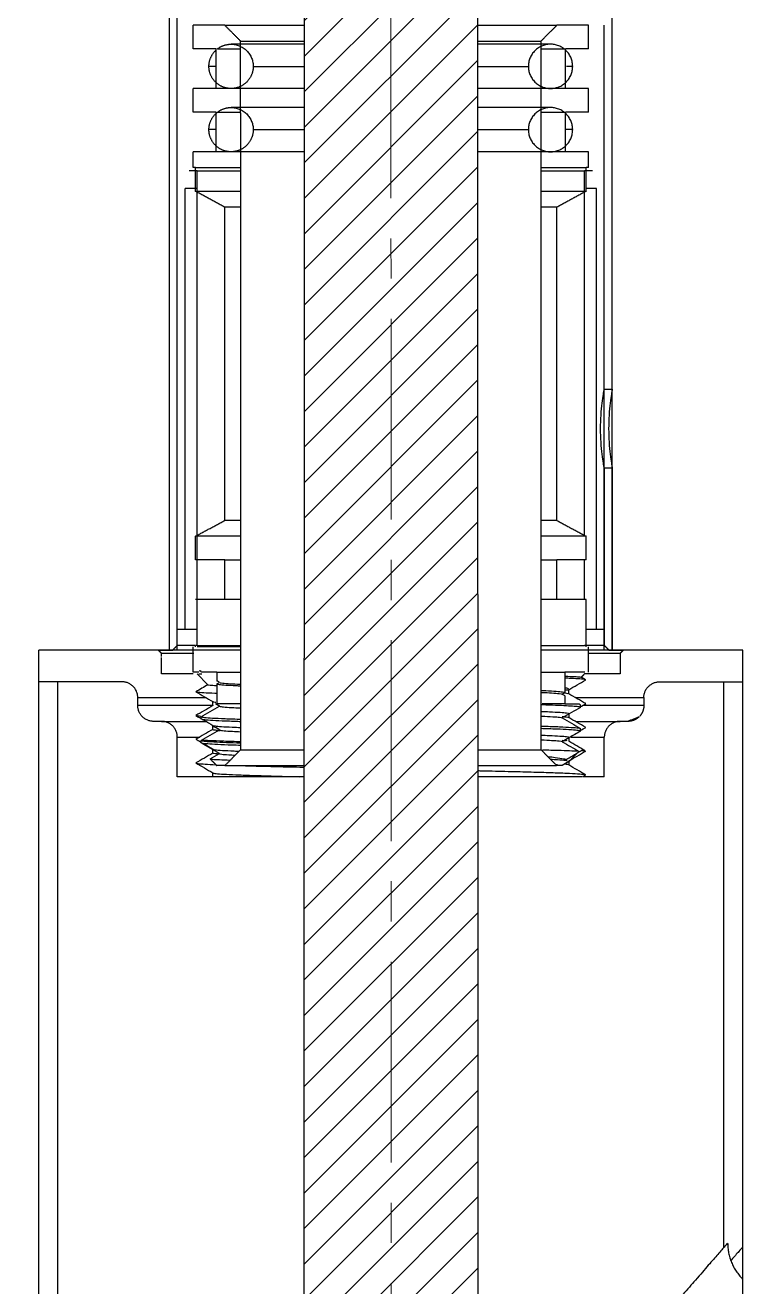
# Model space of a CAD drawing. Header units: millimetres. Extents: x 5775 to 7118, y 2756 to 3596.
# Drawn here: x 7000.8 to 7046.2, y 3118.1 to 3197.8 of the extents above; entities that cross this region are included whole.
import ezdxf

# ---------------------------------------------------------------- set-up
doc = ezdxf.new("R2010")
doc.units = ezdxf.units.MM
doc.linetypes.add('CENTERX2', pattern=[20.32, 12.7, -2.54, 2.54, -2.54])
doc.layers.add('CENTER', color=1, linetype='CENTERX2', lineweight=15)
doc.layers.add('HATCH', color=5, linetype='Continuous')

msp = doc.modelspace()

# ---------------------------------------------------------------- hatches: boundary and pattern name
at = {"layer": 'HATCH', "true_color": 0xed1f24}
h = msp.add_hatch(dxfattribs=at)
h.set_pattern_fill('ANSI31', color=240, scale=0.5)
h.set_pattern_definition([(45, (2875.3092, 107.8626), (-1.122532, 1.122532), [])])
edge = h.paths.add_edge_path()
edge.add_spline(control_points=[(6830.942, 3343.46), (6829.305, 3343.62), (6827.669, 3343.781), (6826.032, 3343.941)], knot_values=[0.02082, 0.02082, 0.02082, 0.02082, 1, 1, 1, 1], weights=[1, 1, 1, 1], degree=3, periodic=0)
edge.add_spline(control_points=[(6826.032, 3343.941), (6826.078, 3344.172), (6826.123, 3344.403), (6826.168, 3344.634), (6826.169, 3344.639), (6826.17, 3344.643), (6826.171, 3344.648)], knot_values=[571.383493, 571.383493, 571.383493, 571.383493, 572.025144, 572.025144, 572.025144, 572.037717, 572.037717, 572.037717, 572.037717], weights=[1, 1, 1, 1, 1, 1, 1], degree=3, periodic=0)
edge.add_spline(control_points=[(6826.171, 3344.648), (6826.228, 3344.939), (6826.287, 3345.231), (6827.067, 3349.02), (6827.984, 3352.494), (6830.206, 3359.339), (6831.51, 3362.704), (6834.784, 3369.939), (6836.841, 3373.771), (6840.27, 3379.254), (6841.47, 3381.039), (6843.978, 3384.513), (6845.284, 3386.201), (6847.991, 3389.472), (6849.392, 3391.056), (6852.272, 3394.109), (6853.752, 3395.578), (6856.77, 3398.388), (6858.301, 3399.727), (6862.963, 3403.55), (6866.234, 3405.912), (6873.078, 3410.229), (6876.658, 3412.186), (6884.038, 3415.634), (6887.843, 3417.129), (6895.078, 3419.456), (6898.488, 3420.35), (6905.352, 3421.76), (6908.804, 3422.275), (6913.878, 3422.758), (6915.509, 3422.872), (6918.758, 3423.016), (6920.374, 3423.047), (6923.606, 3423.029), (6925.228, 3422.98), (6929.928, 3422.718), (6933.016, 3422.399), (6941.187, 3421.153), (6946.254, 3419.963), (6956.174, 3416.769), (6961.015, 3414.767), (6970.294, 3410.024), (6974.721, 3407.286), (6982.151, 3401.839), (6985.255, 3399.245), (6989.317, 3395.405), (6990.442, 3394.287), (6994.626, 3389.923), (6997.524, 3386.456), (7002.499, 3379.563), (7004.632, 3376.194), (7008.483, 3369.185), (7010.195, 3365.551), (7013.159, 3358.102), (7014.408, 3354.285), (7016.42, 3346.565), (7017.184, 3342.657), (7018.274, 3334.461), (7018.552, 3330.175), (7018.552, 3325.94)], knot_values=[310.679283, 310.679283, 310.679283, 310.679283, 311.488996, 311.488996, 321.211898, 321.211898, 330.934801, 330.934801, 342.656507, 342.656507, 348.51736, 348.51736, 354.378213, 354.378213, 360.239066, 360.239066, 366.099919, 366.099919, 371.729383, 371.729383, 382.73059, 382.73059, 393.731797, 393.731797, 404.733003, 404.733003, 414.276214, 414.276214, 423.819425, 423.819425, 428.345828, 428.345828, 432.87223, 432.87223, 437.398632, 437.398632, 445.944145, 445.944145, 460.0257, 460.0257, 474.107256, 474.107256, 488.188811, 488.188811, 499.330812, 499.330812, 503.789592, 503.789592, 516.223688, 516.223688, 527.044101, 527.044101, 537.864514, 537.864514, 548.684928, 548.684928, 559.505341, 559.505341, 571.383493, 571.383493, 571.383493, 571.383493], weights=[1, 1, 1, 1, 1, 1, 1, 1, 1, 1, 1, 1, 1, 1, 1, 1, 1, 1, 1, 1, 1, 1, 1, 1, 1, 1, 1, 1, 1, 1, 1, 1, 1, 1, 1, 1, 1, 1, 1, 1, 1, 1, 1, 1, 1, 1, 1, 1, 1, 1, 1, 1, 1, 1, 1, 1, 1, 1, 1, 1], degree=3, periodic=0)
edge.add_spline(control_points=[(7018.552, 3325.94), (7018.423, 3142.163), (7018.423, 3064.502), (7018.423, 2948.402)], knot_values=[310.255033, 310.255033, 310.255033, 310.255033, 310.679283, 310.679283, 310.679283, 310.679283], weights=[1, 1, 1, 1], degree=3, periodic=0)
edge.add_arc((6974.897, 2972.996), 50, 330.51832, 349.84206)
edge.add_arc((6898.755, 2995.139), 129.125, 346.12667, 363.2479)
edge.add_line((7027.673, 3002.455), (7027.505, 3098.374))
edge.add_spline(control_points=[(7027.505, 3098.374), (7027.505, 3098.374), (7027.505, 3098.374), (7027.505, 3098.375)], knot_values=[308.824903, 308.824903, 308.824903, 308.824903, 308.824909, 308.824909, 308.824909, 308.824909], weights=[1, 1, 1, 1], degree=3, periodic=0)
edge.add_spline(control_points=[(7027.505, 3098.375), (7028.261, 3098.374), (7028.841, 3098.374), (7029.422, 3098.374)], knot_values=[307.825713, 307.825713, 307.825713, 307.825713, 308.824903, 308.824903, 308.824903, 308.824903], weights=[1, 1, 1, 1], degree=3, periodic=0)
edge.add_line((7028.529, 3098.374), (7029.423, 3098.374))
edge.add_spline(control_points=[(7029.423, 3098.374), (7029.423, 3098.882), (7029.423, 3099.389), (7029.423, 3099.896)], knot_values=[307.820714, 307.820714, 307.820714, 307.820714, 307.824903, 307.824903, 307.824903, 307.824903], weights=[1, 1, 1, 1], degree=3, periodic=0)
edge.add_spline(control_points=[(7029.423, 3099.896), (7029.532, 3099.934), (7029.644, 3099.967), (7029.837, 3100.01), (7030.412, 3100.067), (7030.429, 3100.067)], knot_values=[3.592814, 3.592814, 3.592814, 3.592814, 4.154151, 4.154151, 4.546622, 4.546622, 4.546622, 4.546622], weights=[1, 1, 1, 1, 1, 1], degree=3, periodic=0)
edge.add_spline(control_points=[(7030.429, 3100.067), (7030.444, 3100.067), (7030.489, 3100.067), (7030.561, 3100.067)], knot_values=[4.546622, 4.546622, 4.546622, 4.546622, 4.905522, 4.905522, 4.905522, 4.905522], weights=[1, 1, 1, 1], degree=3, periodic=0)
edge.add_spline(control_points=[(7030.561, 3100.067), (7032.315, 3100.067), (7034.069, 3100.067), (7035.823, 3100.067)], knot_values=[4.905522, 4.905522, 4.905522, 4.905522, 10.167191, 10.167191, 10.167191, 10.167191], weights=[1, 1, 1, 1], degree=3, periodic=0)
edge.add_spline(control_points=[(7035.823, 3100.067), (7036.409, 3100.067), (7036.823, 3100.481), (7036.823, 3101.067)], knot_values=[10.167191, 10.167191, 10.167191, 10.167191, 11.737987, 11.737987, 11.737987, 11.737987], weights=[1, 0.804738, 0.804738, 1], degree=3, periodic=0)
edge.add_spline(control_points=[(7036.823, 3101.067), (7036.823, 3102.732), (7036.823, 3104.399), (7036.823, 3106.067)], knot_values=[11.737987, 11.737987, 11.737987, 11.737987, 16.733068, 16.733068, 16.733068, 16.733068], weights=[1, 1, 1, 1], degree=3, periodic=0)
edge.add_spline(control_points=[(7036.823, 3106.067), (7034.046, 3106.067), (7031.504, 3106.067), (7029.423, 3106.067)], knot_values=[16.733068, 16.733068, 16.733068, 16.733068, 18.691736, 18.691736, 18.691736, 18.691736], weights=[1, 0.941042, 0.907757, 0.898145], degree=3, periodic=0)
edge.add_spline(control_points=[(7029.423, 3106.067), (7029.423, 3141.826), (7029.418, 3179.891), (7029.352, 3325.94)], knot_values=[307.507101, 307.507101, 307.507101, 307.507101, 307.803647, 307.803647, 307.803647, 307.803647], weights=[1, 1, 1, 1], degree=3, periodic=0)
edge.add_spline(control_points=[(7029.352, 3325.94), (7029.352, 3326.153), (7029.352, 3326.367), (7029.322, 3331.431), (7028.964, 3336.418), (7027.494, 3346.522), (7026.381, 3351.646), (7023.339, 3361.853), (7021.409, 3366.945), (7016.722, 3376.893), (7013.963, 3381.759), (7007.749, 3390.942), (7004.308, 3395.279), (6997.112, 3403.035), (6993.4, 3406.508), (6985.564, 3412.875), (6981.434, 3415.769), (6972.892, 3420.92), (6968.479, 3423.174), (6958.513, 3427.451), (6952.928, 3429.306), (6941.786, 3432.062), (6936.233, 3432.962), (6928.828, 3433.606), (6926.875, 3433.721), (6923.006, 3433.846), (6921.103, 3433.857), (6913.984, 3433.706), (6908.655, 3433.217), (6900.401, 3431.806), (6897.522, 3431.195), (6890.58, 3429.414), (6886.511, 3428.117), (6878.465, 3425.001), (6874.485, 3423.181), (6866.708, 3419.025), (6862.916, 3416.691), (6855.608, 3411.536), (6852.096, 3408.719), (6844.654, 3401.936), (6840.821, 3397.856), (6834.289, 3389.727), (6831.504, 3385.73), (6826.535, 3377.481), (6824.349, 3373.222), (6820.593, 3364.57), (6819.026, 3360.177), (6816.724, 3352.177), (6815.891, 3348.575), (6815.249, 3344.998)], knot_values=[5, 5, 5, 5, 5.675124, 5.675124, 20.98655, 20.98655, 36.297976, 36.297976, 51.609402, 51.609402, 66.920828, 66.920828, 81.852468, 81.852468, 95.53517, 95.53517, 109.217873, 109.217873, 122.900575, 122.900575, 139.618343, 139.618343, 156.33611, 156.33611, 162.388265, 162.388265, 168.44042, 168.44042, 184.688464, 184.688464, 193.315742, 193.315742, 205.481195, 205.481195, 217.646647, 217.646647, 229.812099, 229.812099, 241.977552, 241.977552, 257.03947, 257.03947, 270.259311, 270.259311, 283.479153, 283.479153, 296.698995, 296.698995, 307.507101, 307.507101, 307.507101, 307.507101], weights=[1, 1, 1, 1, 1, 1, 1, 1, 1, 1, 1, 1, 1, 1, 1, 1, 1, 1, 1, 1, 1, 1, 1, 1, 1, 1, 1, 1, 1, 1, 1, 1, 1, 1, 1, 1, 1, 1, 1, 1, 1, 1, 1, 1, 1, 1, 1, 1, 1, 1], degree=3, periodic=0)
edge.add_spline(control_points=[(6815.249, 3344.998), (6813.309, 3345.188), (6811.638, 3345.352), (6809.966, 3345.515)], knot_values=[4, 4, 4, 4, 5, 5, 5, 5], weights=[1, 1, 1, 1], degree=3, periodic=0)
edge.add_spline(control_points=[(6809.966, 3345.515), (6806.833, 3317.005), (6803.7, 3288.494), (6800.571, 3260.024)], knot_values=[3, 3, 3, 3, 4, 4, 4, 4], weights=[1, 1, 1, 1], degree=3, periodic=0)
edge.add_spline(control_points=[(6800.571, 3260.024), (6808.235, 3259.273), (6815.898, 3258.522), (6823.561, 3257.771)], knot_values=[2, 2, 2, 2, 3, 3, 3, 3], weights=[1, 1, 1, 1], degree=3, periodic=0)
edge.add_spline(control_points=[(6823.561, 3257.771), (6826.022, 3286.334), (6828.482, 3314.897), (6830.942, 3343.46)], knot_values=[1, 1, 1, 1, 2, 2, 2, 2], weights=[1, 1, 1, 1], degree=3, periodic=0)

# ---------------------------------------------------------------- linework, layer by layer
for p, q in [((7009.92, 3197.792), (7009.92, 3328.324)), ((7010.42, 3197.792), (7010.42, 3328.326)), ((7037.926, 3197.792), (7037.952, 3325.94)), ((7009.923, 3158.292), (7009.923, 3197.792)), ((7010.423, 3158.292), (7010.423, 3197.792)), ((7037.423, 3158.292), (7037.423, 3197.792)), ((7037.923, 3158.292), (7037.923, 3197.792)), ((7001.673, 3048.292), (7001.673, 3158.292)), ((7014.423, 3158.292), (7001.673, 3158.292)), ((7046.173, 3158.292), (7033.423, 3158.292)), ((7046.173, 3116.369), (7046.173, 3158.292)), ((7006.923, 3156.292), (7001.673, 3156.292)), ((7002.873, 3048.292), (7002.873, 3156.292)), ((7040.923, 3156.292), (7046.173, 3156.292)), ((7044.973, 3120.53), (7044.973, 3156.292))]:
    msp.add_line(p, q)
for points, degree in [([(7013.423, 3197.792), (7012.423, 3197.792), (7011.423, 3197.792)], 2), ([(7013.423, 3197.792), (7013.923, 3197.292), (7014.423, 3196.792)], 2), ([(7033.423, 3196.792), (7033.923, 3197.292), (7034.423, 3197.792)], 2), ([(7036.423, 3197.792), (7035.423, 3197.792), (7034.423, 3197.792)], 2), ([(7036.423, 3196.292), (7036.423, 3197.042), (7036.423, 3197.792)], 2), ([(7033.423, 3151.992), (7033.423, 3174.392), (7033.423, 3196.792)], 2), ([(7012.873, 3196.292), (7012.148, 3196.292), (7011.423, 3196.292)], 2), ([(7036.423, 3196.292), (7035.698, 3196.292), (7034.973, 3196.292)], 2), ([(7034.973, 3193.792), (7034.973, 3195.042), (7034.973, 3196.292)], 2), ([(7012.873, 3193.792), (7012.148, 3193.792), (7011.423, 3193.792)], 2), ([(7036.423, 3193.792), (7035.698, 3193.792), (7034.973, 3193.792)], 2), ([(7036.423, 3192.292), (7036.423, 3193.042), (7036.423, 3193.792)], 2), ([(7012.873, 3192.292), (7012.148, 3192.292), (7011.423, 3192.292)], 2), ([(7014.423, 3192.25), (7014.423, 3172.121), (7014.423, 3151.992)], 2), ([(7036.423, 3192.292), (7035.698, 3192.292), (7034.973, 3192.292)], 2), ([(7034.973, 3189.792), (7034.973, 3191.042), (7034.973, 3192.292)], 2), ([(7012.873, 3189.792), (7012.148, 3189.792), (7011.423, 3189.792)], 2), ([(7036.423, 3189.792), (7035.698, 3189.792), (7034.973, 3189.792)], 2), ([(7036.423, 3188.792), (7036.423, 3189.292), (7036.423, 3189.792)], 2), ([(7011.573, 3188.792), (7011.498, 3188.792), (7011.423, 3188.792)], 2), ([(7036.423, 3188.792), (7036.348, 3188.792), (7036.273, 3188.792)], 2), ([(7036.273, 3187.292), (7036.273, 3188.042), (7036.273, 3188.792)], 2), ([(7011.673, 3188.592), (7011.423, 3188.592), (7011.173, 3188.592)], 2), ([(7036.173, 3165.492), (7036.173, 3177.042), (7036.173, 3188.592)], 2), ([(7036.673, 3188.592), (7036.423, 3188.592), (7036.173, 3188.592)], 2), ([(7013.423, 3186.292), (7012.498, 3186.792), (7011.573, 3187.292)], 2), ([(7036.273, 3187.292), (7035.348, 3186.792), (7034.423, 3186.292)], 2), ([(7036.923, 3159.592), (7036.923, 3173.529), (7036.923, 3187.466)], 2), ([(7034.423, 3166.492), (7034.423, 3176.392), (7034.423, 3186.292)], 2), ([(7037.423, 3174.792), (7037.673, 3174.792), (7037.923, 3174.792)], 2), ([(7037.923, 3169.792), (7037.923, 3164.042), (7037.923, 3158.292)], 2), ([(7011.573, 3165.492), (7012.498, 3165.992), (7013.423, 3166.492)], 2), ([(7034.423, 3166.492), (7035.348, 3165.992), (7036.273, 3165.492)], 2), ([(7036.273, 3163.992), (7036.273, 3164.742), (7036.273, 3165.492)], 2), ([(7013.423, 3163.992), (7012.498, 3163.992), (7011.573, 3163.992)], 2), ([(7036.273, 3163.992), (7035.348, 3163.992), (7034.423, 3163.992)], 2), ([(7034.423, 3161.492), (7034.423, 3162.742), (7034.423, 3163.992)], 2), ([(7036.173, 3161.492), (7036.173, 3162.742), (7036.173, 3163.992)], 2), ([(7013.423, 3161.492), (7012.498, 3161.492), (7011.573, 3161.492)], 2), ([(7036.273, 3161.492), (7035.348, 3161.492), (7034.423, 3161.492)], 2), ([(7036.273, 3158.492), (7036.273, 3159.992), (7036.273, 3161.492)], 2), ([(7010.923, 3159.592), (7010.673, 3159.592), (7010.423, 3159.592)], 2), ([(7037.423, 3159.592), (7037.173, 3159.592), (7036.923, 3159.592)], 2), ([(7010.123, 3158.292), (7010.273, 3158.442), (7010.423, 3158.592)], 2), ([(7011.573, 3158.592), (7010.998, 3158.592), (7010.423, 3158.592)], 2), ([(7011.673, 3158.592), (7011.64, 3158.592), (7011.606, 3158.592)], 2), ([(7037.423, 3158.592), (7036.798, 3158.592), (7036.173, 3158.592)], 2), ([(7036.423, 3156.892), (7036.423, 3157.692), (7036.423, 3158.492)], 2), ([(7037.423, 3158.592), (7037.573, 3158.442), (7037.723, 3158.292)], 2), ([(7009.423, 3158.092), (7009.323, 3158.192), (7009.223, 3158.292)], 2), ([(7009.423, 3156.792), (7009.423, 3157.315), (7009.423, 3157.838)], 2), ([(7009.923, 3158.292), (7010.023, 3158.292), (7010.123, 3158.292)], 2), ([(7037.723, 3158.292), (7037.823, 3158.292), (7037.923, 3158.292)], 2), ([(7038.623, 3158.292), (7038.523, 3158.192), (7038.423, 3158.092)], 2), ([(7038.423, 3158.092), (7038.423, 3157.442), (7038.423, 3156.792)], 2), ([(7011.783, 3156.892), (7011.603, 3156.892), (7011.423, 3156.892)], 2), ([(7011.983, 3156.893), (7011.928, 3156.924), (7011.873, 3156.956), (7011.818, 3156.988)], 3), ([(7012.923, 3156.892), (7012.453, 3156.892), (7011.982, 3156.892)], 2), ([(7012.923, 3156.892), (7012.923, 3156.621), (7012.923, 3156.349)], 2), ([(7036.182, 3156.892), (7035.552, 3156.892), (7034.923, 3156.892)], 2), ([(7011.423, 3156.792), (7010.423, 3156.792), (7009.423, 3156.792)], 2), ([(7012.36, 3156.105), (7012.105, 3155.957), (7011.849, 3155.81), (7011.594, 3155.662)], 3), ([(7011.673, 3156.792), (7012.017, 3156.448), (7012.36, 3156.105)], 2), ([(7013.082, 3156.258), (7013.029, 3156.288), (7012.976, 3156.319), (7012.923, 3156.349)], 3), ([(7012.923, 3156.165), (7012.976, 3156.195), (7013.029, 3156.226), (7013.082, 3156.257)], 3), ([(7012.923, 3156.165), (7012.923, 3155.529), (7012.923, 3154.892)], 2), ([(7035.172, 3155.79), (7035.532, 3155.998), (7035.892, 3156.205), (7036.251, 3156.413)], 3), ([(7036.251, 3156.411), (7036.154, 3156.467), (7036.057, 3156.523), (7035.96, 3156.579)], 3), ([(7035.961, 3156.58), (7036.067, 3156.686), (7036.173, 3156.792)], 2), ([(7038.423, 3156.792), (7037.298, 3156.792), (7036.173, 3156.792)], 2), ([(7011.594, 3155.662), (7011.954, 3155.455), (7012.313, 3155.247), (7012.673, 3155.039)], 3), ([(7034.923, 3155.599), (7034.87, 3155.569), (7034.817, 3155.538), (7034.764, 3155.507)], 3), ([(7034.764, 3155.507), (7034.817, 3155.476), (7034.87, 3155.446), (7034.923, 3155.415)], 3), ([(7035.173, 3155.535), (7035.173, 3155.662), (7035.173, 3155.789)], 2), ([(7036.252, 3154.912), (7035.892, 3155.12), (7035.533, 3155.327), (7035.173, 3155.535)], 3), ([(7039.923, 3155.292), (7039.923, 3155.042), (7039.923, 3154.792)], 2), ([(7012.674, 3154.784), (7012.314, 3154.576), (7011.954, 3154.369), (7011.595, 3154.161)], 3), ([(7011.923, 3154.088), (7012.309, 3154.311), (7012.696, 3154.534), (7013.082, 3154.757)], 3), ([(7013.082, 3154.757), (7013.004, 3154.802), (7012.926, 3154.847), (7012.848, 3154.892)], 3), ([(7035.923, 3154.677), (7035.536, 3154.454), (7035.15, 3154.23), (7034.764, 3154.007)], 3), ([(7034.923, 3154.892), (7035.376, 3154.892), (7035.829, 3154.892)], 2), ([(7035.829, 3154.892), (7035.86, 3154.874), (7035.892, 3154.856), (7035.923, 3154.838)], 3), ([(7035.903, 3154.711), (7036.019, 3154.778), (7036.136, 3154.845), (7036.252, 3154.912)], 3), ([(7035.923, 3154.68), (7035.923, 3154.759), (7035.923, 3154.838)], 2), ([(7009.423, 3153.792), (7009.173, 3153.792), (7008.923, 3153.792)], 2), ([(7011.595, 3154.163), (7011.954, 3153.956), (7012.314, 3153.748), (7012.674, 3153.54)], 3), ([(7034.764, 3154.007), (7035.15, 3153.784), (7035.536, 3153.561), (7035.923, 3153.338)], 3), ([(7036.251, 3153.41), (7035.891, 3153.618), (7035.532, 3153.826), (7035.172, 3154.033)], 3), ([(7035.173, 3154.289), (7035.173, 3154.162), (7035.173, 3154.035)], 2), ([(7038.923, 3153.792), (7038.673, 3153.792), (7038.423, 3153.792)], 2), ([(7012.674, 3153.283), (7012.314, 3153.076), (7011.955, 3152.868), (7011.595, 3152.66)], 3), ([(7011.924, 3152.586), (7012.31, 3152.809), (7012.697, 3153.032), (7013.083, 3153.255)], 3), ([(7013.082, 3153.257), (7012.946, 3153.336), (7012.809, 3153.415), (7012.673, 3153.493)], 3), ([(7035.923, 3153.176), (7035.685, 3153.039), (7035.447, 3152.902), (7035.209, 3152.764)], 3), ([(7035.902, 3153.213), (7036.018, 3153.28), (7036.135, 3153.347), (7036.251, 3153.414)], 3), ([(7035.923, 3153.218), (7035.923, 3153.278), (7035.923, 3153.338)], 2), ([(7011.595, 3152.664), (7011.696, 3152.606), (7011.797, 3152.547), (7011.898, 3152.489)], 3), ([(7013.082, 3151.757), (7012.696, 3151.98), (7012.309, 3152.203), (7011.923, 3152.426)], 3), ([(7012.018, 3152.42), (7012.236, 3152.294), (7012.455, 3152.167), (7012.674, 3152.041)], 3), ([(7034.763, 3152.505), (7035.116, 3152.301), (7035.47, 3152.096), (7035.824, 3151.892)], 3), ([(7035.173, 3152.743), (7035.037, 3152.665), (7034.9, 3152.586), (7034.764, 3152.507)], 3), ([(7036.198, 3151.941), (7035.856, 3152.138), (7035.514, 3152.336), (7035.172, 3152.533)], 3), ([(7035.173, 3152.789), (7035.173, 3152.662), (7035.173, 3152.535)], 2), ([(7037.423, 3150.292), (7037.423, 3151.542), (7037.423, 3152.792)], 2), ([(7012.674, 3151.783), (7012.314, 3151.576), (7011.955, 3151.368), (7011.595, 3151.16)], 3), ([(7012.496, 3151.419), (7012.71, 3151.206), (7012.923, 3150.992)], 2), ([(7012.497, 3151.417), (7012.693, 3151.53), (7012.888, 3151.642), (7013.083, 3151.755)], 3), ([(7014.423, 3151.992), (7013.923, 3151.492), (7013.423, 3150.992)], 2), ([(7034.423, 3150.992), (7033.923, 3151.492), (7033.423, 3151.992)], 2), ([(7035.173, 3151.289), (7035.532, 3151.497), (7035.892, 3151.705), (7036.252, 3151.912)], 3), ([(7035.173, 3151.289), (7035.173, 3151.162), (7035.173, 3151.035)], 2), ([(7035.176, 3151.245), (7035.5, 3151.57), (7035.825, 3151.894)], 2), ([(7011.594, 3151.163), (7011.954, 3150.955), (7012.314, 3150.747), (7012.673, 3150.54)], 3), ([(7013.423, 3150.992), (7013.173, 3150.992), (7012.923, 3150.992)], 2), ([(7034.79, 3150.992), (7034.606, 3150.992), (7034.423, 3150.992)], 2), ([(7035.176, 3151.245), (7035.039, 3151.166), (7034.901, 3151.087), (7034.764, 3151.007)], 3), ([(7036.251, 3150.411), (7035.891, 3150.618), (7035.532, 3150.826), (7035.172, 3151.034)], 3), ([(7012.673, 3150.292), (7011.548, 3150.292), (7010.423, 3150.292)], 2), ([(7036.044, 3150.293), (7036.113, 3150.333), (7036.182, 3150.373), (7036.252, 3150.413)], 3), ([(7037.423, 3150.292), (7036.734, 3150.292), (7036.044, 3150.292)], 2)]:
    msp.add_open_spline(points, degree=degree)
at = {"lineweight": -3}
for points, degree in [([(7011.423, 3196.292), (7011.423, 3197.042), (7011.423, 3197.792)], 2), ([(7014.423, 3192.24), (7014.423, 3194.516), (7014.423, 3196.792)], 2), ([(7012.873, 3193.792), (7012.873, 3195.042), (7012.873, 3196.292)], 2), ([(7011.423, 3192.292), (7011.423, 3193.042), (7011.423, 3193.792)], 2), ([(7012.873, 3189.792), (7012.873, 3191.042), (7012.873, 3192.292)], 2), ([(7011.423, 3188.792), (7011.423, 3189.292), (7011.423, 3189.792)], 2), ([(7011.573, 3187.292), (7011.573, 3188.042), (7011.573, 3188.792)], 2), ([(7011.673, 3158.592), (7011.673, 3173.592), (7011.673, 3188.592)], 2), ([(7010.923, 3159.592), (7010.923, 3173.529), (7010.923, 3187.466)], 2), ([(7013.423, 3166.492), (7013.423, 3176.392), (7013.423, 3186.292)], 2), ([(7037.423, 3169.792), (7037.423, 3169.792), (7037.404, 3169.891), (7037.33, 3170.332), (7037.244, 3171.013), (7037.187, 3171.844), (7037.187, 3172.735), (7037.243, 3173.568), (7037.329, 3174.249), (7037.404, 3174.693), (7037.423, 3174.792), (7037.423, 3174.792)], 3), ([(7037.923, 3174.792), (7037.923, 3174.792), (7037.905, 3174.693), (7037.833, 3174.25), (7037.75, 3173.569), (7037.696, 3172.737), (7037.696, 3171.845), (7037.75, 3171.015), (7037.833, 3170.333), (7037.905, 3169.891), (7037.923, 3169.792), (7037.923, 3169.792)], 3), ([(7037.923, 3169.792), (7037.673, 3169.792), (7037.423, 3169.792)], 2), ([(7037.423, 3169.792), (7037.423, 3164.192), (7037.423, 3158.592)], 2), ([(7011.573, 3163.992), (7011.573, 3164.742), (7011.573, 3165.492)], 2), ([(7013.423, 3161.492), (7013.423, 3162.742), (7013.423, 3163.992)], 2), ([(7010.423, 3158.592), (7010.423, 3159.092), (7010.423, 3159.592)], 2), ([(7011.423, 3156.892), (7011.423, 3157.692), (7011.423, 3158.492)], 2), ([(7011.573, 3158.492), (7011.573, 3158.542), (7011.573, 3158.592)], 2), ([(7009.423, 3157.885), (7009.423, 3157.989), (7009.423, 3158.092)], 2), ([(7011.933, 3156.969), (7011.889, 3156.975), (7011.854, 3156.981), (7011.829, 3156.986)], 3), ([(7034.923, 3156.892), (7034.923, 3156.246), (7034.923, 3155.599)], 2), ([(7012.977, 3156.325), (7012.954, 3156.33), (7012.939, 3156.335), (7012.931, 3156.34)], 3), ([(7007.923, 3154.792), (7007.923, 3155.042), (7007.923, 3155.292)], 2), ([(7034.921, 3155.586), (7035.007, 3155.577), (7035.071, 3155.568), (7035.113, 3155.56)], 3), ([(7034.923, 3155.415), (7034.923, 3155.154), (7034.923, 3154.892)], 2), ([(7012.673, 3154.785), (7012.673, 3154.912), (7012.673, 3155.039)], 2), ([(7012.673, 3154.785), (7012.673, 3154.784), (7012.673, 3154.783), (7012.674, 3154.783)], 3), ([(7011.903, 3154.109), (7011.784, 3154.119), (7011.698, 3154.129), (7011.648, 3154.14)], 3), ([(7011.923, 3153.926), (7011.923, 3154.007), (7011.923, 3154.088)], 2), ([(7039.63, 3154.085), (7039.453, 3154.012), (7039.1, 3153.865), (7038.923, 3153.792)], 3), ([(7012.673, 3153.285), (7012.673, 3153.412), (7012.673, 3153.539)], 2), ([(7010.423, 3150.292), (7010.423, 3151.542), (7010.423, 3152.792)], 2), ([(7011.923, 3152.426), (7011.923, 3152.507), (7011.923, 3152.588)], 2), ([(7034.762, 3152.6), (7034.838, 3152.594), (7034.904, 3152.588), (7034.959, 3152.582)], 3), ([(7035.078, 3152.566), (7035.046, 3152.571), (7035.006, 3152.577), (7034.959, 3152.582)], 3), ([(7012.673, 3151.785), (7012.673, 3151.912), (7012.673, 3152.039)], 2), ([(7035.717, 3151.782), (7035.338, 3151.559), (7034.959, 3151.336)], 2), ([(7034.959, 3151.336), (7035.006, 3151.331), (7035.046, 3151.325), (7035.078, 3151.32)], 3), ([(7036.017, 3151.959), (7035.938, 3151.912), (7035.858, 3151.865)], 2), ([(7036.017, 3151.959), (7036.123, 3151.948), (7036.193, 3151.938), (7036.227, 3151.927)], 3), ([(7012.673, 3150.292), (7012.673, 3150.416), (7012.673, 3150.539)], 2), ([(7012.701, 3150.522), (7012.744, 3150.509), (7012.926, 3150.484), (7013.483, 3150.445), (7014.308, 3150.407), (7015.38, 3150.369), (7016.673, 3150.33), (7017.659, 3150.305), (7018.177, 3150.292)], 3), ([(7018.452, 3150.292), (7018.36, 3150.292), (7018.268, 3150.292), (7018.177, 3150.292)], 3)]:
    msp.add_open_spline(points, degree=degree, dxfattribs=at)
for points, weights, degree in [([(7013.423, 3197.792), (7013.423, 3197.792), (7018.473, 3197.792)], [1, 0.810972485249, 0.865934240565], 2), ([(7029.405, 3197.792), (7034.423, 3197.792), (7034.423, 3197.792)], [0.865559808518, 0.811621312226, 1], 2), ([(7014.423, 3196.792), (7014.423, 3196.792), (7018.473, 3196.792)], [1, 0.82264460276, 0.860076950061], 2), ([(7029.405, 3196.792), (7033.423, 3196.792), (7033.423, 3196.792)], [0.859768367581, 0.823384494237, 1], 2), ([(7012.934, 3196.274), (7013.322, 3196.592), (7013.823, 3196.592)], [0.855588054111, 0.87081518579, 1], 2), ([(7012.957, 3196.292), (7013.242, 3196.292), (7014.423, 3196.292)], [0.954361386248, 0.89031213021, 0.866957138277], 2), ([(7013.823, 3196.592), (7015.223, 3196.592), (7015.223, 3195.192)], [1, 0.707106781187, 1], 2), ([(7033.423, 3196.292), (7034.725, 3196.292), (7034.935, 3196.292)], [0.866958490143, 0.892760349272, 0.968225094681], 2), ([(7012.906, 3195.192), (7012.423, 3195.192), (7012.423, 3195.192)], [0.907921259348, 0.942783374566, 1], 2), ([(7015.252, 3195.192), (7015.555, 3195.192), (7018.472, 3195.192)], [0.968747435416, 0.836555752406, 0.85606150379], 2), ([(7029.406, 3195.192), (7032.623, 3195.192), (7032.623, 3195.192)], [0.855846779284, 0.835226934368, 1], 2), ([(7035.423, 3195.192), (7035.423, 3195.192), (7035.023, 3195.192)], [1, 0.947757409981, 0.91415156562], 2), ([(7013.815, 3193.792), (7012.873, 3193.792), (7012.873, 3193.792)], [0.883342898763, 0.919603163245, 1], 2), ([(7034.973, 3193.792), (7034.973, 3193.792), (7034.023, 3193.792)], [1, 0.919297496237, 0.8830678153], 2), ([(7012.934, 3192.292), (7013.182, 3192.292), (7014.378, 3192.292)], [0.960492701049, 0.892647439832, 0.867845091927], 2), ([(7013.823, 3192.592), (7015.223, 3192.592), (7015.223, 3191.192)], [1, 0.707106781187, 1], 2), ([(7033.438, 3192.292), (7034.713, 3192.292), (7034.931, 3192.292)], [0.86725120065, 0.892915474883, 0.966664440694], 2), ([(7012.904, 3191.192), (7012.423, 3191.192), (7012.423, 3191.192)], [0.908073343087, 0.942908089338, 1], 2), ([(7015.223, 3191.192), (7015.223, 3191.192), (7018.47, 3191.192)], [1, 0.834439872901, 0.856047996375], 2), ([(7029.407, 3191.192), (7032.623, 3191.192), (7032.623, 3191.192)], [0.855838037118, 0.835261897017, 1], 2), ([(7035.423, 3191.192), (7035.423, 3191.192), (7034.973, 3191.192)], [1, 0.944720917062, 0.91030798475], 2), ([(7013.843, 3189.792), (7012.873, 3189.792), (7012.873, 3189.792)], [0.8823563217, 0.918500227326, 1], 2), ([(7034.973, 3189.792), (7034.973, 3189.792), (7034.023, 3189.792)], [1, 0.919297496237, 0.8830678153], 2), ([(7011.573, 3188.792), (7011.573, 3188.792), (7014.426, 3188.792)], [1, 0.869795376139, 0.855354743971], 2), ([(7033.479, 3188.792), (7036.273, 3188.792), (7036.273, 3188.792)], [0.855663065013, 0.87113049689, 1], 2), ([(7011.673, 3188.592), (7011.673, 3188.592), (7014.455, 3188.592)], [1, 0.870879393165, 0.85560321865], 2), ([(7033.431, 3188.592), (7036.173, 3188.592), (7036.173, 3188.592)], [0.855829036611, 0.871808818279, 1], 2), ([(7011.615, 3187.466), (7010.923, 3187.466), (7010.923, 3187.466)], [0.899868727616, 0.935910685786, 1], 2), ([(7014.425, 3187.292), (7012.153, 3187.292), (7011.682, 3187.292)], [0.855358903038, 0.866837368875, 0.951289675676], 2), ([(7036.215, 3187.292), (7035.852, 3187.292), (7033.464, 3187.292)], [0.963334682436, 0.868475091137, 0.855581579034], 2), ([(7036.923, 3187.466), (7036.923, 3187.466), (7036.278, 3187.466)], [1, 0.938024717909, 0.902276984581], 2), ([(7014.423, 3186.292), (7013.423, 3186.292), (7013.423, 3186.292)], [0.879529149798, 0.915230467878, 1], 2), ([(7034.423, 3186.292), (7034.423, 3186.292), (7033.435, 3186.292)], [1, 0.91570802189, 0.879932957913], 2), ([(7014.426, 3166.492), (7013.423, 3166.492), (7013.423, 3166.492)], [0.879434192179, 0.915117630546, 1], 2), ([(7034.423, 3166.492), (7034.423, 3166.492), (7033.429, 3166.492)], [1, 0.91548057949, 0.879740249682], 2), ([(7014.425, 3165.492), (7011.573, 3165.492), (7011.573, 3165.492)], [0.85536319657, 0.869833438166, 1], 2), ([(7036.273, 3165.492), (7036.273, 3165.492), (7033.457, 3165.492)], [1, 0.870636273957, 0.855546095683], 2), ([(7013.423, 3163.992), (7013.423, 3163.992), (7014.425, 3163.992)], [1, 0.915163415627, 0.879472701392], 2), ([(7033.442, 3163.992), (7034.423, 3163.992), (7034.423, 3163.992)], [0.880187822371, 0.916007551603, 1], 2), ([(7014.423, 3161.492), (7013.423, 3161.492), (7013.423, 3161.492)], [0.879529149798, 0.915230467878, 1], 2), ([(7034.423, 3161.492), (7034.423, 3161.492), (7033.455, 3161.492)], [1, 0.916541780315, 0.880645429499], 2), ([(7011.674, 3159.592), (7010.923, 3159.592), (7010.923, 3159.592)], [0.897004799883, 0.933323758308, 1], 2), ([(7036.923, 3159.592), (7036.923, 3159.592), (7036.273, 3159.592)], [1, 0.937798407584, 0.902016259865], 2), ([(7011.673, 3158.592), (7011.673, 3158.592), (7014.439, 3158.592)], [1, 0.871265466628, 0.855695588643], 2), ([(7014.429, 3158.492), (7012.13, 3158.492), (7011.673, 3158.492)], [0.855341297827, 0.86689169502, 0.953060994597], 2), ([(7033.471, 3158.592), (7036.173, 3158.592), (7036.173, 3158.592)], [0.856064132837, 0.872728626841, 1], 2), ([(7009.223, 3158.292), (7009.223, 3158.292), (7009.923, 3158.292)], [1, 0.939225063843, 0.903671557392], 2), ([(7009.423, 3158.092), (7009.423, 3158.092), (7011.472, 3158.092)], [1, 0.897494539898, 0.86673788568], 2), ([(7011.426, 3158.292), (7010.123, 3158.292), (7010.123, 3158.292)], [0.879816607157, 0.915570799584, 1], 2), ([(7036.455, 3158.092), (7038.423, 3158.092), (7038.423, 3158.092)], [0.867954978758, 0.899477934759, 1], 2), ([(7037.723, 3158.292), (7037.723, 3158.292), (7036.466, 3158.292)], [1, 0.9170319733, 0.881068745703], 2), ([(7037.923, 3158.292), (7038.623, 3158.292), (7038.623, 3158.292)], [0.903690387331, 0.93924115622, 1], 2), ([(7012.923, 3156.892), (7012.923, 3156.892), (7014.423, 3156.892)], [1, 0.899244074125, 0.867808678374], 2), ([(7033.474, 3156.892), (7034.923, 3156.892), (7034.923, 3156.892)], [0.868864406605, 0.900905754647, 1], 2), ([(7011.783, 3156.792), (7011.858, 3156.792), (7011.982, 3156.792)], [0.958459164026, 0.946412957008, 0.936455593834], 2), ([(7007.923, 3155.292), (7007.923, 3155.292), (7012.235, 3155.292)], [1, 0.859501319156, 0.853794965692], 2), ([(7034.929, 3155.792), (7035.158, 3155.792), (7035.172, 3155.792)], [0.957666671163, 0.973908424824, 1], 2), ([(7035.594, 3155.292), (7039.923, 3155.292), (7039.923, 3155.292)], [0.85377296174, 0.859223968163, 1], 2), ([(7012.644, 3154.792), (7007.923, 3154.792), (7007.923, 3154.792)], [0.853555367219, 0.853015366308, 1], 2), ([(7014.423, 3154.892), (7012.923, 3154.892), (7012.923, 3154.892)], [0.867808678374, 0.899244074125, 1], 2), ([(7034.923, 3154.892), (7034.923, 3154.892), (7033.5, 3154.892)], [1, 0.901790238509, 0.869441730421], 2), ([(7039.923, 3154.792), (7039.923, 3154.792), (7036.06, 3154.792)], [1, 0.866938813452, 0.854776836775], 2), ([(7039.923, 3154.792), (7039.923, 3154.546), (7039.836, 3154.309), (7039.661, 3154.117)], [0.997339423944, 0.905170352707, 0.856623663623, 0.85169935669], 3), ([(7009.423, 3153.792), (7009.423, 3153.792), (7012.269, 3153.792)], [1, 0.87978998694, 0.858253799777], 2), ([(7035.634, 3153.792), (7038.423, 3153.792), (7038.423, 3153.792)], [0.858682776226, 0.880961074448, 1], 2), ([(7010.423, 3152.792), (7010.423, 3152.792), (7011.837, 3152.792)], [1, 0.911272302176, 0.876302109514], 2), ([(7035.298, 3152.792), (7037.423, 3152.792), (7037.423, 3152.792)], [0.863656809598, 0.892019108534, 1], 2), ([(7014.423, 3151.992), (7014.423, 3151.992), (7018.453, 3151.992)], [1, 0.823106460229, 0.859883448847], 2), ([(7029.418, 3151.992), (7033.423, 3151.992), (7033.423, 3151.992)], [0.859647798963, 0.82367856102, 1], 2), ([(7013.423, 3150.992), (7013.423, 3150.992), (7018.452, 3150.992)], [1, 0.811393463312, 0.86569064304], 2), ([(7029.418, 3150.992), (7033.966, 3150.992), (7034.39, 3150.992)], [0.8654070893, 0.816504062764, 0.969352916678], 2), ([(7018.177, 3150.292), (7012.673, 3150.292), (7012.673, 3150.292)], [1, 0.869132210999, 1], 2)]:
    msp.add_rational_spline(points, weights, degree=degree, dxfattribs=at)
for points, weights, knots in [([(7012.423, 3195.192), (7012.423, 3195.772), (7012.833, 3196.182), (7012.853, 3196.202), (7012.873, 3196.22)], [1, 0.853553390593, 0.853553390593, 0.853553390593, 0.853887803328], [0, 0, 0, 1.159798, 1.159798, 1.21522, 1.21522, 1.21522]), ([(7018.473, 3196.592), (7017.553, 3196.592), (7016.781, 3196.592), (7013.823, 3196.592), (7013.823, 3196.592)], [0.863533061374, 0.853553390593, 0.853553390593, 0.853553390593, 1], [22.917133, 22.917133, 22.917133, 25.101342, 25.101342, 33.468456, 33.468456, 33.468456]), ([(7034.023, 3196.592), (7034.023, 3196.592), (7031.065, 3196.592), (7030.306, 3196.592), (7029.405, 3196.592)], [1, 0.853553390593, 0.853553390593, 0.853553390593, 0.863181748492], [0, 0, 0, 8.367114, 8.367114, 10.512533, 10.512533, 10.512533]), ([(7013.823, 3193.792), (7013.243, 3193.792), (7012.833, 3194.202), (7012.423, 3194.612), (7012.423, 3195.192)], [1, 0.853553390593, 0.853553390593, 0.853553390593, 1], [0, 0, 0, 1.159798, 1.159798, 2.319596, 2.319596, 2.319596]), ([(7015.223, 3195.192), (7015.223, 3194.612), (7014.813, 3194.202), (7014.403, 3193.792), (7013.823, 3193.792)], [1, 0.853553390593, 0.853553390593, 0.853553390593, 1], [2.8, 2.8, 2.8, 3.959798, 3.959798, 5.119596, 5.119596, 5.119596]), ([(7018.471, 3193.792), (7017.553, 3193.792), (7016.781, 3193.792), (7013.823, 3193.792), (7013.823, 3193.792)], [0.863517741817, 0.853553390593, 0.853553390593, 0.853553390593, 1], [22.91881, 22.91881, 22.91881, 25.101342, 25.101342, 33.468456, 33.468456, 33.468456]), ([(7034.023, 3193.792), (7034.023, 3193.792), (7031.065, 3193.792), (7030.307, 3193.792), (7029.406, 3193.792)], [1, 0.853553390593, 0.853553390593, 0.853553390593, 0.863171555867], [0, 0, 0, 8.367114, 8.367114, 10.511397, 10.511397, 10.511397]), ([(7012.423, 3191.192), (7012.423, 3191.772), (7012.833, 3192.182), (7013.243, 3192.592), (7013.823, 3192.592)], [1, 0.853553390593, 0.853553390593, 0.853553390593, 1], [0, 0, 0, 1.159798, 1.159798, 2.319596, 2.319596, 2.319596]), ([(7018.471, 3192.592), (7017.553, 3192.592), (7016.781, 3192.592), (7013.823, 3192.592), (7013.823, 3192.592)], [0.863511237102, 0.853553390593, 0.853553390593, 0.853553390593, 1], [22.919523, 22.919523, 22.919523, 25.101342, 25.101342, 33.468456, 33.468456, 33.468456]), ([(7034.023, 3192.592), (7034.023, 3192.592), (7031.065, 3192.592), (7030.307, 3192.592), (7029.407, 3192.592)], [1, 0.853553390593, 0.853553390593, 0.853553390593, 0.863167238325], [0, 0, 0, 8.367114, 8.367114, 10.510916, 10.510916, 10.510916]), ([(7013.823, 3189.792), (7013.243, 3189.792), (7012.833, 3190.202), (7012.423, 3190.612), (7012.423, 3191.192)], [1, 0.853553390593, 0.853553390593, 0.853553390593, 1], [0, 0, 0, 1.159798, 1.159798, 2.319596, 2.319596, 2.319596]), ([(7015.223, 3191.192), (7015.223, 3190.612), (7014.813, 3190.202), (7014.403, 3189.792), (7013.823, 3189.792)], [1, 0.853553390593, 0.853553390593, 0.853553390593, 1], [2.8, 2.8, 2.8, 3.959798, 3.959798, 5.119596, 5.119596, 5.119596]), ([(7018.47, 3189.792), (7017.552, 3189.792), (7016.781, 3189.792), (7013.823, 3189.792), (7013.823, 3189.792)], [0.863496202572, 0.853553390593, 0.853553390593, 0.853553390593, 1], [22.92117, 22.92117, 22.92117, 25.101342, 25.101342, 33.468456, 33.468456, 33.468456]), ([(7034.023, 3189.792), (7034.023, 3189.792), (7031.065, 3189.792), (7030.307, 3189.792), (7029.408, 3189.792)], [1, 0.853553390593, 0.853553390593, 0.853553390593, 0.863157286772], [0, 0, 0, 8.367114, 8.367114, 10.509806, 10.509806, 10.509806])]:
    msp.add_rational_spline(points, weights, degree=2, knots=knots, dxfattribs=at)
for points, weights, knots in [([(7035.423, 3195.192), (7035.423, 3196.592), (7034.023, 3196.592), (7032.623, 3196.592), (7032.623, 3195.192)], [1, 0.707106781187, 1, 0.707106781187, 1], [0, 0, 0, 2.199115, 2.199115, 4.39823, 4.39823, 4.39823]), ([(7032.623, 3195.192), (7032.623, 3193.792), (7034.023, 3193.792), (7035.423, 3193.792), (7035.423, 3195.192)], [1, 0.707106781187, 1, 0.707106781187, 1], [4.39823, 4.39823, 4.39823, 6.597345, 6.597345, 8.796459, 8.796459, 8.796459]), ([(7035.423, 3191.192), (7035.423, 3192.592), (7034.023, 3192.592), (7032.623, 3192.592), (7032.623, 3191.192)], [1, 0.707106781187, 1, 0.707106781187, 1], [0, 0, 0, 2.199115, 2.199115, 4.39823, 4.39823, 4.39823]), ([(7032.623, 3191.192), (7032.623, 3189.792), (7034.023, 3189.792), (7035.423, 3189.792), (7035.423, 3191.192)], [1, 0.707106781187, 1, 0.707106781187, 1], [4.39823, 4.39823, 4.39823, 6.597345, 6.597345, 8.796459, 8.796459, 8.796459]), ([(7045.223, 3120.817), (7045.223, 3119.492), (7046.16, 3118.554), (7046.167, 3118.548), (7046.173, 3118.542)], [1, 0.923879398524, 1, 0.999441758978, 0.998891705833], [-5.026554, -5.026554, -5.026554, -2.513277, -2.513277, -2.494846, -2.494846, -2.494846])]:
    msp.add_rational_spline(points, weights, degree=2, knots=knots)
for points, weights in [([(7007.923, 3155.292), (7007.923, 3156.292), (7006.923, 3156.292)], [1, 0.707106781187, 1]), ([(7039.923, 3155.292), (7039.923, 3156.292), (7040.923, 3156.292)], [1, 0.707106781187, 1]), ([(7008.923, 3153.792), (7007.923, 3153.792), (7007.923, 3154.792)], [1, 0.707106781187, 1]), ([(7010.423, 3152.792), (7010.423, 3153.792), (7009.423, 3153.792)], [1, 0.707106781187, 1]), ([(7038.423, 3153.792), (7037.423, 3153.792), (7037.423, 3152.792)], [1, 0.707106781187, 1]), ([(7039.623, 3154.078), (7039.332, 3153.792), (7038.923, 3153.792)], [0.853572666376, 0.855233531389, 1])]:
    msp.add_rational_spline(points, weights, degree=2)
for points, knots in [([(7012.36, 3156.105), (7012.368, 3156.097), (7012.464, 3156.083), (7012.733, 3156.067), (7012.915, 3156.059), (7012.923, 3156.059)], [-23.619356, -23.619356, -23.619356, -23.619356, -21.932259, -20.245162, -20.166472, -20.166472, -20.166472, -20.166472]), ([(7012.939, 3156.153), (7012.961, 3156.144), (7013.068, 3156.122), (7013.442, 3156.089), (7013.95, 3156.06), (7014.303, 3156.044), (7014.386, 3156.041)], [-16.808151, -16.808151, -16.808151, -16.808151, -15.601017, -13.86757, -12.134124, -11.629297, -11.629297, -11.629297, -11.629297]), ([(7013.127, 3156.235), (7013.163, 3156.227), (7013.306, 3156.205), (7013.714, 3156.173), (7014.16, 3156.149), (7014.39, 3156.139)], [19.901014, 19.901014, 19.901014, 19.901014, 21.096298, 22.854322, 24.310946, 24.310946, 24.310946, 24.310946]), ([(7036.193, 3156.435), (7036.133, 3156.447), (7035.922, 3156.471), (7035.439, 3156.501), (7035.057, 3156.518), (7034.923, 3156.524)], [0, 0, 0, 0, 1.847108, 3.694215, 4.58508, 4.58508, 4.58508, 4.58508]), ([(7034.955, 3156.644), (7035.011, 3156.643), (7035.291, 3156.633), (7035.686, 3156.617), (7035.869, 3156.602), (7035.918, 3156.595)], [-3.943414, -3.943414, -3.943414, -3.943414, -3.527219, -1.763609, 0, 0, 0, 0]), ([(7012.927, 3155.55), (7012.885, 3155.552), (7012.553, 3155.566), (7012.046, 3155.594), (7011.775, 3155.619), (7011.692, 3155.632)], [-45.878228, -45.878228, -45.878228, -45.878228, -45.601786, -43.619099, -41.636413, -41.636413, -41.636413, -41.636413]), ([(7034.923, 3155.599), (7034.922, 3155.612), (7034.827, 3155.637), (7034.415, 3155.675), (7033.907, 3155.703), (7033.542, 3155.72), (7033.449, 3155.724)], [-17.334475, -17.334475, -17.334475, -17.334475, -15.601028, -13.86758, -12.134133, -11.575514, -11.575514, -11.575514, -11.575514]), ([(7033.475, 3155.625), (7033.71, 3155.614), (7034.156, 3155.59), (7034.601, 3155.554), (7034.734, 3155.529), (7034.756, 3155.516)], [47.729441, 47.729441, 47.729441, 47.729441, 49.224694, 50.982719, 52.666588, 52.666588, 52.666588, 52.666588]), ([(7034.923, 3155.934), (7034.942, 3155.929), (7035.053, 3155.902), (7035.123, 3155.874), (7035.154, 3155.851)], [18.001412, 18.001412, 18.001412, 18.001412, 18.272078, 19.703969, 19.703969, 19.703969, 19.703969]), ([(7012.681, 3155.03), (7012.697, 3155.021), (7012.751, 3155.009), (7012.847, 3154.997), (7012.868, 3154.995)], [0.419282, 0.419282, 0.419282, 0.419282, 1.772826, 2.107985, 2.107985, 2.107985, 2.107985]), ([(7013.101, 3154.743), (7013.135, 3154.73), (7013.297, 3154.705), (7013.775, 3154.669), (7014.212, 3154.647), (7014.423, 3154.637)], [87.90124, 87.90124, 87.90124, 87.90124, 89.659265, 91.417289, 92.732566, 92.732566, 92.732566, 92.732566]), ([(7035.923, 3154.676), (7035.923, 3154.686), (7035.858, 3154.707), (7035.557, 3154.738), (7035.057, 3154.769), (7034.371, 3154.8), (7033.792, 3154.821), (7033.466, 3154.832), (7033.449, 3154.832)], [-10.871401, -10.871401, -10.871401, -10.871401, -9.318344, -7.765286, -6.212229, -4.659172, -3.106115, -3.023265, -3.023265, -3.023265, -3.023265]), ([(7011.963, 3154.069), (7011.987, 3154.063), (7012.096, 3154.044), (7012.455, 3154.013), (7013.178, 3153.976), (7013.898, 3153.948), (7014.347, 3153.934), (7014.423, 3153.931)], [-36.835029, -36.835029, -36.835029, -36.835029, -35.928251, -34.037291, -32.14633, -30.25537, -29.87765, -29.87765, -29.87765, -29.87765]), ([(7014.433, 3153.769), (7014.37, 3153.771), (7013.931, 3153.786), (7013.213, 3153.813), (7012.47, 3153.851), (7012.121, 3153.88), (7012.011, 3153.897), (7011.989, 3153.901)], [-7.876977, -7.876977, -7.876977, -7.876977, -7.563843, -5.672882, -3.781921, -1.890961, -1.260953, -1.260953, -1.260953, -1.260953]), ([(7033.45, 3154.423), (7033.634, 3154.416), (7034.092, 3154.396), (7034.669, 3154.364), (7035.082, 3154.326), (7035.173, 3154.302), (7035.173, 3154.289)], [29.089103, 29.089103, 29.089103, 29.089103, 30.138037, 31.910863, 33.683689, 35.456514, 35.456514, 35.456514, 35.456514]), ([(7033.46, 3154.125), (7033.734, 3154.113), (7034.205, 3154.087), (7034.624, 3154.051), (7034.738, 3154.027), (7034.756, 3154.016)], [116.049551, 116.049551, 116.049551, 116.049551, 117.787661, 119.545686, 121.033908, 121.033908, 121.033908, 121.033908]), ([(7034.763, 3154.1), (7034.877, 3154.091), (7035.063, 3154.072), (7035.148, 3154.054), (7035.165, 3154.044)], [-3.036738, -3.036738, -3.036738, -3.036738, -1.772824, -0.433115, -0.433115, -0.433115, -0.433115]), ([(7012.673, 3153.285), (7012.673, 3153.272), (7012.759, 3153.25), (7012.998, 3153.227), (7013.125, 3153.217)], [-33.258413, -33.258413, -33.258413, -33.258413, -31.410723, -30.068747, -30.068747, -30.068747, -30.068747]), ([(7012.68, 3153.531), (7012.696, 3153.521), (7012.795, 3153.499), (7013.171, 3153.465), (7013.767, 3153.432), (7014.247, 3153.411), (7014.451, 3153.403)], [0.397258, 0.397258, 0.397258, 0.397258, 1.772824, 3.545647, 5.318471, 6.461005, 6.461005, 6.461005, 6.461005]), ([(7013.113, 3153.239), (7013.157, 3153.226), (7013.336, 3153.201), (7013.815, 3153.167), (7014.235, 3153.146), (7014.423, 3153.137)], [1.73525, 1.73525, 1.73525, 1.73525, 3.4705, 5.20575, 6.379026, 6.379026, 6.379026, 6.379026]), ([(7035.923, 3153.176), (7035.923, 3153.189), (7035.825, 3153.214), (7035.391, 3153.251), (7034.671, 3153.288), (7033.955, 3153.316), (7033.508, 3153.33), (7033.434, 3153.333)], [-37.819213, -37.819213, -37.819213, -37.819213, -35.928253, -34.037292, -32.146331, -30.255371, -29.886817, -29.886817, -29.886817, -29.886817]), ([(7033.435, 3152.924), (7033.61, 3152.917), (7034.066, 3152.897), (7034.66, 3152.865), (7035.081, 3152.827), (7035.173, 3152.802), (7035.173, 3152.789)], [29.152405, 29.152405, 29.152405, 29.152405, 30.138001, 31.910825, 33.683648, 35.456472, 35.456472, 35.456472, 35.456472]), ([(7033.479, 3153.493), (7033.519, 3153.492), (7033.932, 3153.478), (7034.632, 3153.452), (7035.375, 3153.414), (7035.757, 3153.381), (7035.869, 3153.362), (7035.893, 3153.355)], [-7.764175, -7.764175, -7.764175, -7.764175, -7.563842, -5.672882, -3.781921, -1.890961, -0.853319, -0.853319, -0.853319, -0.853319]), ([(7011.951, 3152.572), (7011.992, 3152.56), (7012.166, 3152.536), (7012.698, 3152.499), (7013.457, 3152.464), (7014.095, 3152.442), (7014.423, 3152.431)], [-29.220489, -29.220489, -29.220489, -29.220489, -27.394209, -25.567928, -23.741648, -22.127142, -22.127142, -22.127142, -22.127142]), ([(7014.453, 3152.496), (7014.051, 3152.508), (7013.302, 3152.533), (7012.472, 3152.569), (7012.093, 3152.593), (7011.956, 3152.604)], [-204.125142, -204.125142, -204.125142, -204.125142, -202.234006, -200.251319, -198.532795, -198.532795, -198.532795, -198.532795]), ([(7014.426, 3152.269), (7014.233, 3152.276), (7013.69, 3152.294), (7012.94, 3152.325), (7012.307, 3152.362), (7012.071, 3152.387), (7012, 3152.399)], [-45.733248, -45.733248, -45.733248, -45.733248, -44.782473, -42.916536, -41.0506, -39.184664, -39.184664, -39.184664, -39.184664]), ([(7033.444, 3152.626), (7033.694, 3152.615), (7034.15, 3152.59), (7034.601, 3152.554), (7034.734, 3152.529), (7034.756, 3152.516)], [29.661089, 29.661089, 29.661089, 29.661089, 31.234498, 32.969748, 34.662078, 34.662078, 34.662078, 34.662078]), ([(7012.496, 3151.419), (7012.504, 3151.411), (7012.611, 3151.395), (7013.046, 3151.372), (7013.51, 3151.356), (7013.786, 3151.348), (7013.791, 3151.348)], [-31.718916, -31.718916, -31.718916, -31.718916, -29.956754, -28.194592, -26.43243, -26.397719, -26.397719, -26.397719, -26.397719]), ([(7013.039, 3151.724), (7012.945, 3151.732), (7012.747, 3151.752), (7012.673, 3151.773), (7012.673, 3151.785)], [32.561329, 32.561329, 32.561329, 32.561329, 33.68369, 35.456515, 35.456515, 35.456515, 35.456515]), ([(7012.681, 3152.03), (7012.699, 3152.02), (7012.808, 3151.997), (7013.231, 3151.96), (7013.819, 3151.929), (7014.23, 3151.912), (7014.338, 3151.908)], [0.428036, 0.428036, 0.428036, 0.428036, 1.84769, 3.695379, 5.543069, 6.166062, 6.166062, 6.166062, 6.166062]), ([(7013.09, 3151.748), (7013.108, 3151.737), (7013.221, 3151.714), (7013.58, 3151.682), (7013.932, 3151.662), (7014.084, 3151.654)], [69.671407, 69.671407, 69.671407, 69.671407, 71.145246, 72.880496, 73.972886, 73.972886, 73.972886, 73.972886]), ([(7033.506, 3151.992), (7033.878, 3151.984), (7034.54, 3151.968), (7035.27, 3151.945), (7035.701, 3151.922), (7035.811, 3151.907), (7035.823, 3151.9)], [-44.504989, -44.504989, -44.504989, -44.504989, -42.650615, -40.79624, -38.941866, -37.293659, -37.293659, -37.293659, -37.293659]), ([(7034.998, 3151.377), (7034.955, 3151.388), (7034.786, 3151.428), (7034.429, 3151.484), (7034.044, 3151.528), (7033.886, 3151.545)], [-12.638234, -12.638234, -12.638234, -12.638234, -11.935708, -10.230606, -9.208479, -9.208479, -9.208479, -9.208479]), ([(7034.017, 3151.398), (7034.18, 3151.39), (7034.572, 3151.37), (7034.84, 3151.349), (7034.959, 3151.336)], [30.302029, 30.302029, 30.302029, 30.302029, 31.410723, 33.258413, 33.258413, 33.258413, 33.258413]), ([(7011.607, 3151.151), (7011.627, 3151.143), (7011.736, 3151.121), (7012.128, 3151.089), (7012.598, 3151.064), (7012.862, 3151.053)], [41.838391, 41.838391, 41.838391, 41.838391, 43.178081, 45.140721, 46.938131, 46.938131, 46.938131, 46.938131]), ([(7014.59, 3150.992), (7014.794, 3150.986), (7015.453, 3150.967), (7016.69, 3150.936), (7017.829, 3150.91), (7018.432, 3150.897), (7018.452, 3150.897)], [50.086574, 50.086574, 50.086574, 50.086574, 51.028641, 52.991281, 54.953921, 55.021582, 55.021582, 55.021582, 55.021582]), ([(7029.418, 3150.677), (7029.51, 3150.675), (7030.18, 3150.66), (7031.371, 3150.633), (7032.84, 3150.595), (7034.085, 3150.557), (7035.075, 3150.519), (7035.784, 3150.482), (7036.108, 3150.452), (7036.2, 3150.435), (7036.217, 3150.43)], [66.422935, 66.422935, 66.422935, 66.422935, 66.729761, 68.692401, 70.655041, 72.617681, 74.580321, 76.542961, 78.505601, 79.209772, 79.209772, 79.209772, 79.209772]), ([(7034.356, 3151.073), (7034.374, 3151.071), (7034.41, 3151.068), (7034.444, 3151.065), (7034.46, 3151.064)], [100.436901, 100.436901, 100.436901, 100.436901, 100.644494, 100.8498133, 100.8498133, 100.8498133, 100.8498133]), ([(7035.166, 3151.044), (7035.15, 3151.053), (7035.088, 3151.067), (7034.969, 3151.081), (7034.928, 3151.085)], [0.399901, 0.399901, 0.399901, 0.399901, 1.772826, 2.36211, 2.36211, 2.36211, 2.36211]), ([(7036.003, 3150.292), (7035.951, 3150.292), (7035.759, 3150.292), (7035.156, 3150.292), (7034.277, 3150.292), (7033.155, 3150.292), (7031.833, 3150.292), (7030.553, 3150.292), (7029.717, 3150.292), (7029.418, 3150.292)], [-23.60833, -23.60833, -23.60833, -23.60833, -21.792305, -19.97628, -18.160254, -16.344229, -14.528203, -12.712178, -11.734933, -11.734933, -11.734933, -11.734933]), ([(7045.223, 3120.817), (7045.223, 3120.817), (7045.092, 3120.667), (7044.62, 3120.123), (7044.04, 3119.457), (7043.282, 3118.585), (7042.673, 3117.884), (7042.397, 3117.567)], [-42.734141, -42.734141, -42.734141, -42.734141, -40.063258, -37.392374, -34.72149, -32.050606, -29.936053, -29.936053, -29.936053, -29.936053]), ([(7046.173, 3120.545), (7046.104, 3120.47), (7045.893, 3120.24), (7045.622, 3119.945), (7045.431, 3119.737), (7045.418, 3119.723)], [3.227419, 3.227419, 3.227419, 3.227419, 4.657274, 6.985911, 7.154758, 7.154758, 7.154758, 7.154758])]:
    msp.add_open_spline(points, degree=3, knots=knots, dxfattribs=at)
at = {"layer": 'CENTER'}
msp.add_open_spline([(7023.935, 3199.562), (7023.937, 3119.658), (7023.937, 3041.451), (7023.937, 2963.245)], degree=3, dxfattribs=at)
at = {"layer": 'HATCH', "color": 240, "linetype": 'Continuous', "lineweight": 30, "true_color": 0xed1f24}
for points in [[(7018.423, 2948.402), (7018.423, 3064.502), (7018.423, 3142.163), (7018.552, 3325.94)], [(7029.352, 3325.94), (7029.418, 3179.891), (7029.423, 3141.826), (7029.423, 3106.067)]]:
    msp.add_open_spline(points, degree=3, dxfattribs=at)

doc.saveas('drawing.dxf')
